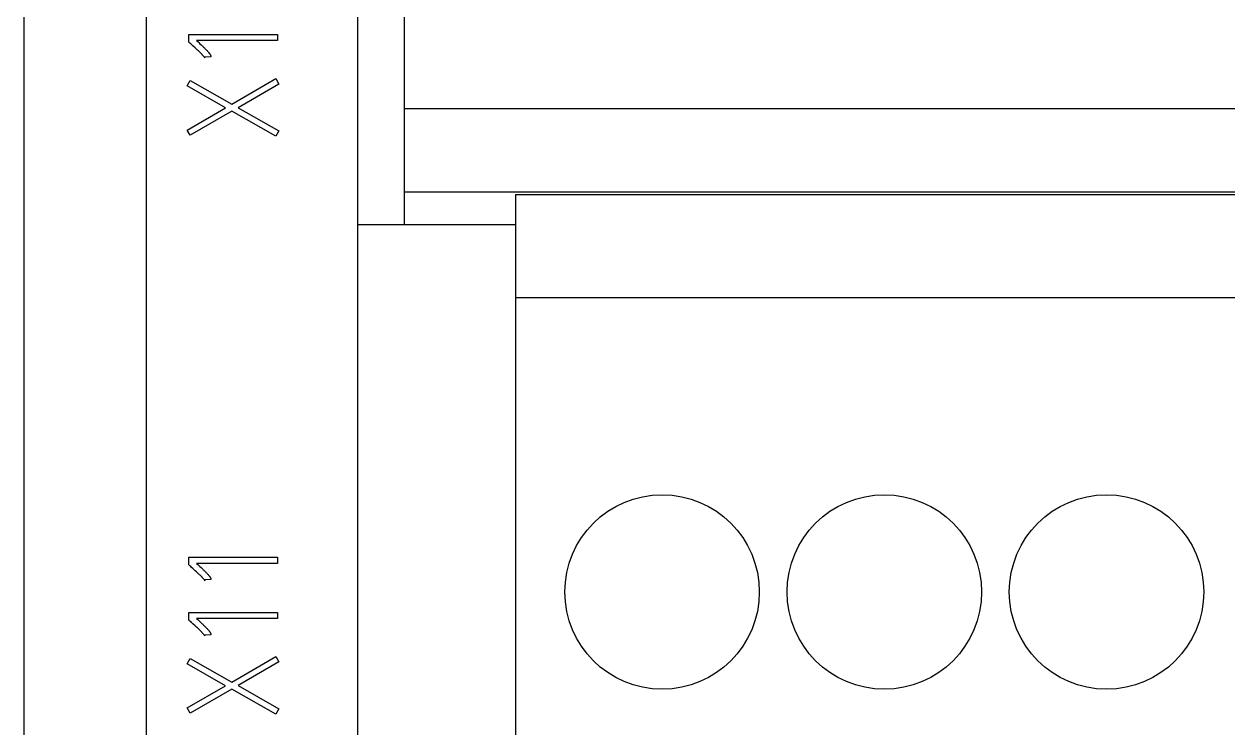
# Model space of a CAD drawing. Header units: inches. Extents: x 9000 to 22395, y 8106 to 17135.
# Drawn here: x 10400.8 to 10448.94, y 8465.95 to 8494.09 of the extents above; entities that cross this region are included whole.
import ezdxf

# ---------------------------------------------------------------- set-up
doc = ezdxf.new("R2010")
doc.units = ezdxf.units.IN
doc.header["$MEASUREMENT"] = 0
doc.layers.add('20000_FRONT_O', color=7, linetype='Continuous')
doc.layers.add('20500_FRONT_O_LABELING', color=7, linetype='Continuous')

msp = doc.modelspace()

# ---------------------------------------------------------------- linework, layer by layer
at = {"layer": '20000_FRONT_O', "linetype": 'Continuous'}
for p, q in [((10416.006, 8518.373), (10416.006, 8486.072)), ((10400.798, 8294.993), (10400.798, 8517.173)), ((10414.129, 8514.062), (10414.129, 8460.517)), ((10405.686, 8513.379), (10405.686, 8439.411)), ((10416.006, 8490.711), (10481.061, 8490.711)), ((10416.006, 8487.379), (10481.061, 8487.379)), ((10420.45, 8487.267), (10420.45, 8456.073)), ((10420.45, 8487.267), (10485.504, 8487.267)), ((10414.129, 8486.072), (10420.45, 8486.072)), ((10420.45, 8483.157), (10485.504, 8483.157))]:
    msp.add_line(p, q, dxfattribs=at)
for centre in [(10426.315, 8471.382), (10435.203, 8471.382), (10444.09, 8471.382)]:
    msp.add_circle(centre, 3.888, dxfattribs=at)
at = {"layer": '20500_FRONT_O_LABELING', "linetype": 'Continuous'}
for p, q in [((10407.394, 8493.362), (10407.394, 8493.673)), ((10407.394, 8493.673), (10410.935, 8493.673)), ((10410.935, 8493.673), (10410.935, 8493.426)), ((10407.434, 8493.327), (10407.394, 8493.362)), ((10407.461, 8493.303), (10407.434, 8493.327)), ((10407.5, 8493.267), (10407.461, 8493.303)), ((10407.553, 8493.219), (10407.5, 8493.267)), ((10407.645, 8493.134), (10407.553, 8493.219)), ((10407.698, 8493.085), (10407.645, 8493.134)), ((10407.737, 8493.049), (10407.698, 8493.085)), ((10407.7, 8493.426), (10407.744, 8493.385)), ((10410.935, 8493.426), (10407.7, 8493.426)), ((10407.776, 8493.012), (10407.737, 8493.049)), ((10407.744, 8493.385), (10407.789, 8493.344)), ((10407.789, 8493.344), (10407.833, 8493.302)), ((10407.833, 8493.302), (10407.877, 8493.26)), ((10407.802, 8492.987), (10407.776, 8493.012)), ((10407.827, 8492.962), (10407.802, 8492.987)), ((10408.272, 8492.781), (10408.02, 8492.765)), ((10408.02, 8492.765), (10408.03, 8492.736)), ((10407.32, 8491.611), (10407.443, 8491.833)), ((10408.859, 8490.739), (10407.32, 8491.611)), ((10407.443, 8491.833), (10409.11, 8490.887)), ((10409.11, 8490.887), (10410.865, 8491.907)), ((10410.989, 8491.69), (10409.356, 8490.744)), ((10410.865, 8491.907), (10410.989, 8491.69)), ((10407.32, 8489.851), (10408.859, 8490.739)), ((10409.356, 8490.744), (10410.989, 8489.817)), ((10409.105, 8490.601), (10407.443, 8489.639)), ((10410.865, 8489.6), (10409.105, 8490.601)), ((10407.443, 8489.639), (10407.32, 8489.851)), ((10410.989, 8489.817), (10410.865, 8489.6)), ((10407.394, 8472.46), (10407.394, 8472.77)), ((10407.394, 8472.77), (10410.935, 8472.77)), ((10407.434, 8472.425), (10407.394, 8472.46)), ((10407.461, 8472.401), (10407.434, 8472.425)), ((10407.5, 8472.365), (10407.461, 8472.401)), ((10407.553, 8472.317), (10407.5, 8472.365)), ((10407.7, 8472.524), (10407.744, 8472.483)), ((10410.935, 8472.524), (10407.7, 8472.524)), ((10407.744, 8472.483), (10407.789, 8472.441)), ((10407.789, 8472.441), (10407.833, 8472.399)), ((10407.833, 8472.399), (10407.877, 8472.358)), ((10410.935, 8472.77), (10410.935, 8472.524)), ((10407.645, 8472.232), (10407.553, 8472.317)), ((10407.698, 8472.183), (10407.645, 8472.232)), ((10407.737, 8472.146), (10407.698, 8472.183)), ((10407.776, 8472.109), (10407.737, 8472.146)), ((10408.272, 8471.878), (10408.02, 8471.863)), ((10408.02, 8471.863), (10408.03, 8471.833)), ((10407.394, 8470.255), (10407.394, 8470.566)), ((10407.394, 8470.566), (10410.935, 8470.566)), ((10410.935, 8470.566), (10410.935, 8470.32)), ((10407.434, 8470.221), (10407.394, 8470.255)), ((10407.461, 8470.197), (10407.434, 8470.221)), ((10407.5, 8470.161), (10407.461, 8470.197)), ((10407.553, 8470.112), (10407.5, 8470.161)), ((10407.645, 8470.027), (10407.553, 8470.112)), ((10407.698, 8469.979), (10407.645, 8470.027)), ((10407.737, 8469.942), (10407.698, 8469.979)), ((10407.7, 8470.32), (10407.744, 8470.278)), ((10410.935, 8470.32), (10407.7, 8470.32)), ((10407.776, 8469.905), (10407.737, 8469.942)), ((10407.744, 8470.278), (10407.789, 8470.237)), ((10407.789, 8470.237), (10407.833, 8470.195)), ((10407.833, 8470.195), (10407.877, 8470.153)), ((10407.802, 8469.88), (10407.776, 8469.905)), ((10407.827, 8469.855), (10407.802, 8469.88)), ((10408.272, 8469.674), (10408.02, 8469.659)), ((10408.02, 8469.659), (10408.03, 8469.629)), ((10407.32, 8468.505), (10407.443, 8468.726)), ((10408.859, 8467.632), (10407.32, 8468.505)), ((10407.443, 8468.726), (10409.11, 8467.78)), ((10409.11, 8467.78), (10410.865, 8468.801)), ((10410.989, 8468.583), (10409.356, 8467.637)), ((10410.865, 8468.801), (10410.989, 8468.583)), ((10407.32, 8466.744), (10408.859, 8467.632)), ((10409.356, 8467.637), (10410.989, 8466.71)), ((10409.105, 8467.494), (10407.443, 8466.532)), ((10410.865, 8466.493), (10409.105, 8467.494)), ((10407.443, 8466.532), (10407.32, 8466.744)), ((10410.989, 8466.71), (10410.865, 8466.493))]:
    msp.add_line(p, q, dxfattribs=at)
for points in [[(10407.877, 8493.26), (10407.921, 8493.218), (10407.943, 8493.197), (10407.965, 8493.175), (10407.987, 8493.154), (10408.008, 8493.133), (10408.03, 8493.111), (10408.051, 8493.09), (10408.073, 8493.068), (10408.094, 8493.046), (10408.115, 8493.024), (10408.135, 8493.002), (10408.156, 8492.979), (10408.176, 8492.956), (10408.186, 8492.945), (10408.196, 8492.933), (10408.206, 8492.921), (10408.215, 8492.91), (10408.224, 8492.897), (10408.233, 8492.885), (10408.241, 8492.872), (10408.246, 8492.866), (10408.25, 8492.86), (10408.253, 8492.853), (10408.257, 8492.846), (10408.26, 8492.839), (10408.262, 8492.832)], [(10408.03, 8492.736), (10408.026, 8492.743), (10408.02, 8492.751), (10408.009, 8492.765), (10407.998, 8492.779), (10407.987, 8492.793), (10407.975, 8492.806), (10407.963, 8492.82), (10407.951, 8492.833), (10407.94, 8492.846), (10407.927, 8492.859), (10407.915, 8492.872), (10407.903, 8492.885), (10407.89, 8492.898), (10407.878, 8492.911), (10407.865, 8492.924), (10407.853, 8492.937), (10407.827, 8492.962)], [(10408.262, 8492.832), (10408.263, 8492.83), (10408.264, 8492.827), (10408.264, 8492.825), (10408.265, 8492.823), (10408.266, 8492.82), (10408.266, 8492.818), (10408.267, 8492.816), (10408.267, 8492.814), (10408.268, 8492.811), (10408.268, 8492.809), (10408.269, 8492.807), (10408.269, 8492.804), (10408.27, 8492.802), (10408.27, 8492.8), (10408.27, 8492.797), (10408.271, 8492.795), (10408.271, 8492.794), (10408.271, 8492.792), (10408.271, 8492.791), (10408.271, 8492.79), (10408.271, 8492.789), (10408.271, 8492.788), (10408.271, 8492.787), (10408.272, 8492.785), (10408.272, 8492.784), (10408.272, 8492.783), (10408.272, 8492.782), (10408.272, 8492.781)], [(10407.877, 8472.358), (10407.921, 8472.315), (10407.943, 8472.294), (10407.965, 8472.273), (10407.987, 8472.252), (10408.008, 8472.23), (10408.03, 8472.209), (10408.051, 8472.187), (10408.073, 8472.165), (10408.094, 8472.144), (10408.115, 8472.122), (10408.135, 8472.099), (10408.156, 8472.077), (10408.176, 8472.054), (10408.186, 8472.043), (10408.196, 8472.031), (10408.206, 8472.019), (10408.215, 8472.007), (10408.224, 8471.995), (10408.233, 8471.983), (10408.241, 8471.97), (10408.246, 8471.964), (10408.25, 8471.957), (10408.253, 8471.95), (10408.257, 8471.944), (10408.26, 8471.937), (10408.262, 8471.929)], [(10407.814, 8472.072), (10407.802, 8472.084), (10407.776, 8472.109)], [(10408.03, 8471.833), (10408.026, 8471.841), (10408.02, 8471.848), (10408.009, 8471.862), (10407.998, 8471.876), (10407.987, 8471.89), (10407.975, 8471.904), (10407.963, 8471.917), (10407.951, 8471.931), (10407.94, 8471.944), (10407.927, 8471.957), (10407.915, 8471.97), (10407.903, 8471.983), (10407.89, 8471.996), (10407.878, 8472.009), (10407.865, 8472.021), (10407.853, 8472.034), (10407.84, 8472.047), (10407.814, 8472.072)], [(10408.262, 8471.929), (10408.263, 8471.927), (10408.264, 8471.925), (10408.264, 8471.923), (10408.265, 8471.92), (10408.266, 8471.918), (10408.266, 8471.916), (10408.267, 8471.913), (10408.267, 8471.911), (10408.268, 8471.909), (10408.268, 8471.906), (10408.269, 8471.904), (10408.269, 8471.902), (10408.27, 8471.899), (10408.27, 8471.897), (10408.27, 8471.895), (10408.271, 8471.892), (10408.271, 8471.891), (10408.271, 8471.89), (10408.271, 8471.889), (10408.271, 8471.888), (10408.271, 8471.887), (10408.271, 8471.885), (10408.271, 8471.884), (10408.272, 8471.883), (10408.272, 8471.882), (10408.272, 8471.881), (10408.272, 8471.879), (10408.272, 8471.878)], [(10407.877, 8470.153), (10407.921, 8470.111), (10407.943, 8470.09), (10407.965, 8470.069), (10407.987, 8470.047), (10408.008, 8470.026), (10408.03, 8470.005), (10408.051, 8469.983), (10408.073, 8469.961), (10408.094, 8469.939), (10408.115, 8469.917), (10408.135, 8469.895), (10408.156, 8469.872), (10408.176, 8469.85), (10408.186, 8469.838), (10408.196, 8469.827), (10408.206, 8469.815), (10408.215, 8469.803), (10408.224, 8469.791), (10408.233, 8469.778), (10408.241, 8469.766), (10408.246, 8469.759), (10408.25, 8469.753), (10408.253, 8469.746), (10408.257, 8469.739), (10408.26, 8469.732), (10408.262, 8469.725)], [(10408.03, 8469.629), (10408.026, 8469.637), (10408.02, 8469.644), (10408.009, 8469.658), (10407.998, 8469.672), (10407.987, 8469.686), (10407.975, 8469.699), (10407.963, 8469.713), (10407.951, 8469.726), (10407.94, 8469.74), (10407.927, 8469.753), (10407.915, 8469.766), (10407.903, 8469.779), (10407.89, 8469.792), (10407.878, 8469.804), (10407.865, 8469.817), (10407.853, 8469.83), (10407.827, 8469.855)], [(10408.262, 8469.725), (10408.263, 8469.723), (10408.264, 8469.721), (10408.264, 8469.718), (10408.265, 8469.716), (10408.266, 8469.714), (10408.266, 8469.711), (10408.267, 8469.709), (10408.267, 8469.707), (10408.268, 8469.705), (10408.268, 8469.702), (10408.269, 8469.7), (10408.269, 8469.698), (10408.27, 8469.695), (10408.27, 8469.693), (10408.27, 8469.69), (10408.271, 8469.688), (10408.271, 8469.687), (10408.271, 8469.686), (10408.271, 8469.685), (10408.271, 8469.683), (10408.271, 8469.682), (10408.271, 8469.681), (10408.271, 8469.68), (10408.272, 8469.679), (10408.272, 8469.677), (10408.272, 8469.676), (10408.272, 8469.675), (10408.272, 8469.674)]]:
    msp.add_lwpolyline(points, dxfattribs=at)

doc.saveas('drawing.dxf')
